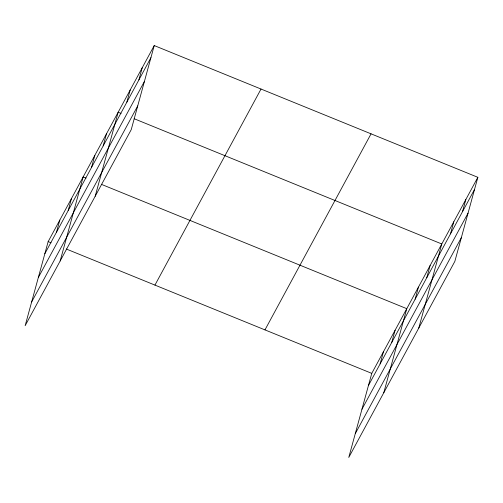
<?xml version="1.0" encoding="UTF-8"?>
<svg xmlns="http://www.w3.org/2000/svg" width="503" height="503" viewBox="0 0 503 503"><rect width="100%" height="100%" fill="white"/><g stroke="black" fill="none" stroke-linecap="round" stroke-linejoin="round"><path stroke-width="0.75" d="M154.232 45.559L48.15 241.622L25.15 325.686L131.239 129.629L154.232 45.559L477.85 177.314L454.85 261.378L348.768 457.441L371.761 373.371L477.85 177.314M56.506 232.166L59.819 220.05M68.175 210.6L71.489 198.484M60.159 260.988L83.158 176.918L86.063 178.1M91.515 167.468L94.828 155.352M103.184 145.901L106.498 133.785M95.168 196.289L118.167 112.219L121.072 113.401M126.875 102.109L130.189 89.999M138.897 79.889L142.211 67.779M380.117 363.914L383.431 351.804M391.787 342.348L395.1 330.238M383.776 392.742L406.77 308.672L101.317 184.312M415.126 299.216L418.439 287.106M426.796 277.65L430.109 265.54M418.779 328.044L441.779 243.974L134.15 118.727M450.493 233.864L453.807 221.754M462.515 211.644L465.828 199.534M44.836 253.732L150.919 57.669M38.341 277.48L144.424 81.417M31.645 301.945L137.734 105.882M154.943 285.1L261.026 89.037M264.968 329.893L371.057 133.836M368.447 385.487L474.536 189.424M361.953 409.228L468.041 213.171M355.263 433.693L461.345 237.636M48.15 241.622L51.055 242.804M66.308 249.016L371.761 373.371"/></g></svg>
